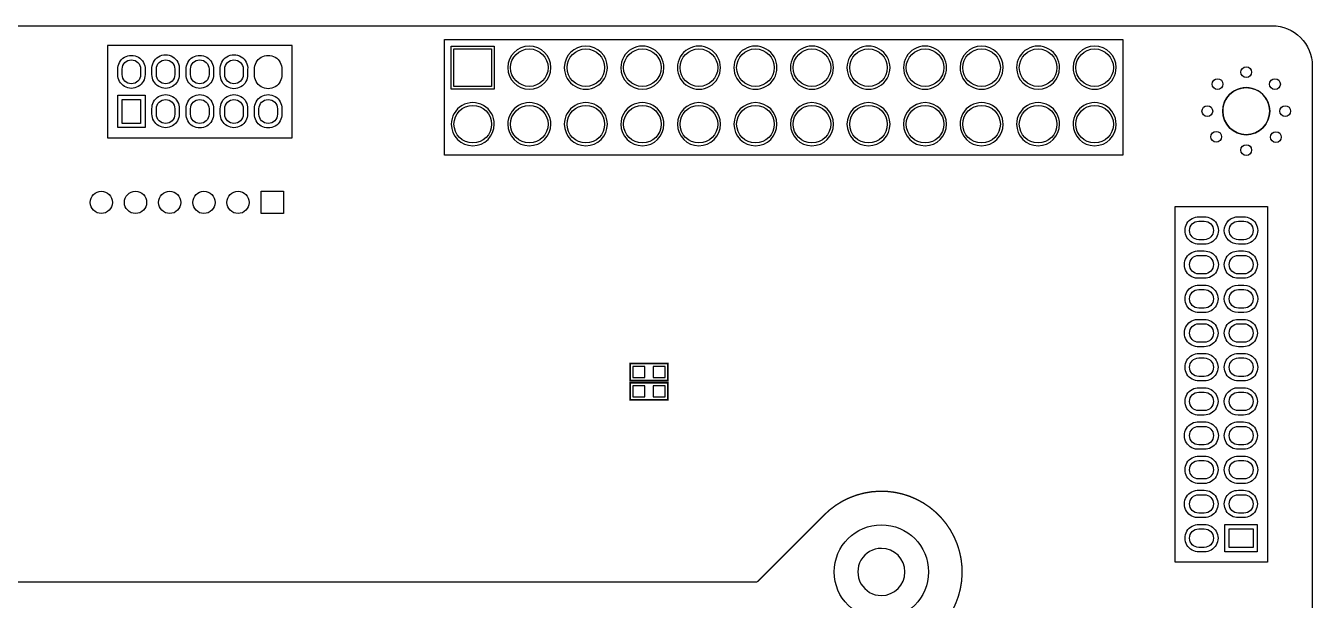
# Model space of a CAD drawing. Extents: x 6 to 176, y -11 to 159.
# Drawn here: x 80.2 to 175.8, y 116.4 to 159.1 of the extents above; entities that cross this region are included whole.
import ezdxf

# ---------------------------------------------------------------- set-up
doc = ezdxf.new("R2010")
doc.units = 0
for name, color, linetype in [('BG_OUTLINE', 5, 'CONTINUOUS'), ('PG_NEW_SLIK-BOT', 231, 'CONTINUOUS'), ('PG_SILKSCREEN_BOTTOM', 122, 'CONTINUOUS'), ('PIN_BOTTOM', 12, 'CONTINUOUS')]:
    doc.layers.add(name, color=color, linetype=linetype)

msp = doc.modelspace()

# ---------------------------------------------------------------- linework, layer by layer
at = {"layer": 'BG_OUTLINE'}
for points in [[(172.76826, 159.132524, -0.414213), (175.768254, 156.13253), (175.768254, -7.862062, -0.414223), (172.76826, -10.862056), (8.768588, -10.862056, -0.414212), (5.768594, -7.862062), (5.768594, 156.13253, -0.414226), (8.768588, 159.132524)], [(169.1132, 152.787604, 0.999913), (172.61332, 152.787604, 1.000087)], [(143.755364, 116.798852, 0.999806), (143.755364, 120.298718, 1.000194)]]:
    msp.add_lwpolyline(points, format="xyb", close=True, dxfattribs=at)
at = {"layer": 'PG_NEW_SLIK-BOT'}
for points in [[(161.699448, 158.116778), (161.699448, 149.516846), (111.299244, 149.516846), (111.299244, 158.116778)], [(86.25967, 157.662372), (86.25967, 150.804372), (99.97567, 150.804372), (99.97567, 157.662372)], [(111.79937, 157.616906), (114.999262, 157.616906), (114.999262, 154.417014), (111.79937, 154.417014)], [(89.05367, 153.979372), (89.05367, 151.566372), (87.02167, 151.566372), (87.02167, 153.979372)], [(172.44187, 119.282972), (165.58387, 119.282972), (165.58387, 145.698972), (172.44187, 145.698972)], [(171.67987, 122.076972), (171.67987, 120.044972), (169.26687, 120.044972), (169.26687, 122.076972)]]:
    msp.add_lwpolyline(points, close=True, dxfattribs=at)
for points in [[(87.02167, 155.503372), (87.02167, 155.884372, -1.031738), (89.05367, 155.884372), (89.05367, 155.503372, -1.007843)], [(89.56167, 155.503372), (89.56167, 155.884372, -1.072781), (91.59367, 155.884372), (91.59367, 155.503372, -1.007843)], [(92.10167, 155.503372), (92.10167, 155.884372, -1.031738), (94.13367, 155.884372), (94.13367, 155.503372, -1.007843)], [(94.64167, 155.503372), (94.64167, 155.884372, -1.072781), (96.67367, 155.884372), (96.67367, 155.503372, -1.031738)], [(97.18167, 155.503372), (97.18167, 155.884372, -1.031738), (99.21367, 155.884372), (99.21367, 155.503372, -1.031738)], [(119.199406, 156.01696, 1), (115.999286, 156.016816, 1)], [(123.399296, 156.01696, 1), (120.199396, 156.016816, 1)], [(127.59944, 156.01696, 1), (124.399252, 156.016816, 1)], [(131.79933, 156.01696, 1), (128.599362, 156.016816, 1)], [(135.999474, 156.01696, 1), (132.799218, 156.016816, 1)], [(140.199364, 156.01696, 1), (136.999328, 156.016816, 1)], [(144.399254, 156.01696, 1), (141.199438, 156.016816, 1)], [(148.599398, 156.01696, 1), (145.399294, 156.016816, 1)], [(152.799288, 156.01696, 1), (149.599404, 156.016816, 1)], [(156.999432, 156.01696, 1), (153.79926, 156.016816, 1)], [(161.199322, 156.01696, 1), (157.99937, 156.016816, 1)], [(89.56167, 152.582372), (89.56167, 152.963372, -1.031738), (91.59367, 152.963372), (91.59367, 152.582372, -1.007843)], [(92.10167, 152.582372), (92.10167, 152.963372, -1.031738), (94.13367, 152.963372), (94.13367, 152.582372, -1.031738)], [(94.64167, 152.582372), (94.64167, 152.963372, -1.031738), (96.67367, 152.963372), (96.67367, 152.582372, -1.007843)], [(97.18167, 152.582372), (97.18167, 152.963372, -1.031738), (99.21367, 152.963372), (99.21367, 152.582372, -1.031738)], [(114.999262, 151.816816, 1), (111.79943, 151.81696, 1)], [(119.199152, 151.816816, 1), (115.99954, 151.81696, 1)], [(123.399296, 151.816816, 1), (120.199396, 151.81696, 1)], [(127.599186, 151.816816, 1), (124.399506, 151.81696, 1)], [(131.79933, 151.816816, 1), (128.599362, 151.81696, 1)], [(135.99922, 151.816816, 1), (132.799472, 151.81696, 1)], [(140.19911, 151.816816, 1), (136.999582, 151.81696, 1)], [(144.399254, 151.816816, 1), (141.199438, 151.81696, 1)], [(148.599144, 151.816816, 1), (145.399548, 151.81696, 1)], [(152.799288, 151.816816, 1), (149.599404, 151.81696, 1)], [(156.999178, 151.816816, 1), (153.799514, 151.81696, 1)], [(161.199322, 151.816816, 1), (157.99937, 151.81696, 1)], [(167.74287, 144.936972, -1.031738), (167.74287, 142.904972), (167.36187, 142.904972, -1.031738), (167.36187, 144.936972)], [(170.66387, 144.936972, -1.031738), (170.66387, 142.904972), (170.28287, 142.904972, -0.423397), (169.234612, 143.920972, -0.423397), (170.28287, 144.936972)], [(167.74287, 142.396972, -1.031738), (167.74287, 140.364972), (167.36187, 140.364972, -1.072781), (167.36187, 142.396972)], [(170.66387, 142.396972, -1.007843), (170.66387, 140.364972), (170.28287, 140.364972, -1.031738), (170.28287, 142.396972)], [(167.74287, 139.856972, -1.007843), (167.74287, 137.824972), (167.36187, 137.824972, -1.031738), (167.36187, 139.856972)], [(170.69562, 139.85748, -1), (170.69562, 137.824464, -0.00781), (170.66387, 137.824972), (170.28287, 137.824972, -0.00781), (170.25112, 137.824464, -0.413411), (169.234612, 138.838178, -0.415021), (170.25112, 139.85748, -0.00781), (170.28287, 139.856972), (170.66387, 139.856972, -0.00781)], [(167.74287, 137.316972, -1.007843), (167.74287, 135.284972), (167.36187, 135.284972, -1.072781), (167.36187, 137.316972)], [(170.66387, 137.316972, -1.007843), (170.66387, 135.284972), (170.28287, 135.284972, -1.031738), (170.28287, 137.316972)], [(167.74287, 134.776972, -1.007843), (167.74287, 132.744972), (167.36187, 132.744972, -1.031738), (167.36187, 134.776972)], [(170.66387, 134.776972, -1.031738), (170.66387, 132.744972), (170.28287, 132.744972, -1.031738), (170.28287, 134.776972)], [(167.74287, 132.236972, -1.007843), (167.74287, 130.204972), (167.36187, 130.204972, -1.031738), (167.36187, 132.236972)], [(170.66387, 132.236972, -1.007843), (170.66387, 130.204972), (170.28287, 130.204972, -0.00781), (170.25112, 130.204464, -1), (170.25112, 132.23748, -0.00781), (170.28287, 132.236972)], [(167.74287, 129.696972, -1.031738), (167.74287, 127.664972), (167.36187, 127.664972, -1.072781), (167.36187, 129.696972)], [(170.66387, 129.696972, -1.007843), (170.66387, 127.664972), (170.28287, 127.664972, -1.031738), (170.28287, 129.696972)], [(167.74287, 127.156972, -1.007843), (167.74287, 125.124972), (167.36187, 125.124972, -1.031738), (167.36187, 127.156972)], [(170.66387, 127.156972, -1.031738), (170.66387, 125.124972), (170.28287, 125.124972, -1.031738), (170.28287, 127.156972)], [(167.74287, 124.616972, -1.007843), (167.74287, 122.584972), (167.36187, 122.584972, -1.072781), (167.36187, 124.616972)], [(170.66387, 124.616972, -1.007843), (170.66387, 122.584972), (170.28287, 122.584972, -1.031738), (170.28287, 124.616972)], [(167.74287, 122.076972, -1.007843), (167.74287, 120.044972), (167.36187, 120.044972, -1.031738), (167.36187, 122.076972)]]:
    msp.add_lwpolyline(points, format="xyb", close=True, dxfattribs=at)
at = {"layer": 'PG_NEW_SLIK-BOT', "const_width": 0.127}
for points in [[(127.889, 134.0358), (125.095, 134.0358), (125.095, 132.7658), (127.889, 132.7658), (127.889, 134.0358)], [(127.889, 132.6134), (125.095, 132.6134), (125.095, 131.3434), (127.889, 131.3434), (127.889, 132.6134)]]:
    msp.add_lwpolyline(points, dxfattribs=at)
at = {"layer": 'PG_SILKSCREEN_BOTTOM', "const_width": 0.100076}
msp.add_lwpolyline([(134.519416, 117.79885), (139.512294, 122.790712, -1.000003), (147.997418, 114.305842), (134.255256, 100.562918)], format="xyb", dxfattribs=at)
msp.add_lwpolyline([(77.990446, 117.79885), (134.519416, 117.79885)], dxfattribs=at)
at = {"layer": 'PIN_BOTTOM'}
for points in [[(114.796316, 157.41396), (114.796316, 154.61996), (112.002316, 154.61996), (112.002316, 157.41396)], [(87.35187, 151.871172), (87.35187, 153.649172), (88.72347, 153.649172), (88.72347, 151.871172)], [(99.32797, 146.829272), (99.32797, 145.178272), (97.67697, 145.178272), (97.67697, 146.829272)], [(126.1745, 132.9944), (126.1745, 133.8072), (125.2855, 133.8072), (125.2855, 132.9944)], [(127.6985, 132.9944), (127.6985, 133.8072), (126.8095, 133.8072), (126.8095, 132.9944)], [(126.1745, 131.572), (126.1745, 132.3848), (125.2855, 132.3848), (125.2855, 131.572)], [(127.6985, 131.572), (127.6985, 132.3848), (126.8095, 132.3848), (126.8095, 131.572)], [(171.37507, 120.375172), (169.59707, 120.375172), (169.59707, 121.746772), (171.37507, 121.746772)]]:
    msp.add_lwpolyline(points, close=True, dxfattribs=at)
for points in [[(88.72347, 155.909772), (88.72347, 155.503372, -1), (87.35187, 155.503372), (87.35187, 155.909772, -1)], [(91.26347, 155.909772), (91.26347, 155.503372, -1), (89.89187, 155.503372), (89.89187, 155.909772, -1)], [(93.80347, 155.909772), (93.80347, 155.503372, -1), (92.43187, 155.503372), (92.43187, 155.909772, -1)], [(96.34347, 155.909772), (96.34347, 155.503372, -1), (94.97187, 155.503372), (94.97187, 155.909772, -1)], [(91.26347, 152.963372), (91.26347, 152.556972, -1), (89.89187, 152.556972), (89.89187, 152.963372, -1)], [(93.80347, 152.963372), (93.80347, 152.556972, -1), (92.43187, 152.556972), (92.43187, 152.963372, -1)], [(96.34347, 152.963372), (96.34347, 152.556972, -1), (94.97187, 152.556972), (94.97187, 152.963372, -1)], [(98.88347, 152.963372), (98.88347, 152.556972, -1), (97.51187, 152.556972), (97.51187, 152.963372, -1)], [(167.33647, 144.606772), (167.74287, 144.606772, -1), (167.74287, 143.235172), (167.33647, 143.235172, -1)], [(170.28287, 144.606772), (170.68927, 144.606772, -1), (170.68927, 143.235172), (170.28287, 143.235172, -1)], [(167.33647, 142.066772), (167.74287, 142.066772, -1), (167.74287, 140.695172), (167.33647, 140.695172, -1)], [(170.28287, 142.066772), (170.68927, 142.066772, -1), (170.68927, 140.695172), (170.28287, 140.695172, -1)], [(167.33647, 139.526772), (167.74287, 139.526772, -1), (167.74287, 138.155172), (167.33647, 138.155172, -1)], [(170.28287, 139.526772), (170.68927, 139.526772, -1), (170.68927, 138.155172), (170.28287, 138.155172, -1)], [(167.33647, 136.986772), (167.74287, 136.986772, -1), (167.74287, 135.615172), (167.33647, 135.615172, -1)], [(170.28287, 136.986772), (170.68927, 136.986772, -1), (170.68927, 135.615172), (170.28287, 135.615172, -1)], [(167.33647, 134.446772), (167.74287, 134.446772, -1), (167.74287, 133.075172), (167.33647, 133.075172, -1)], [(170.28287, 134.446772), (170.68927, 134.446772, -1), (170.68927, 133.075172), (170.28287, 133.075172, -1)], [(167.33647, 131.906772), (167.74287, 131.906772, -1), (167.74287, 130.535172), (167.33647, 130.535172, -1)], [(170.28287, 131.906772), (170.68927, 131.906772, -1), (170.68927, 130.535172), (170.28287, 130.535172, -1)], [(167.33647, 129.366772), (167.74287, 129.366772, -1), (167.74287, 127.995172), (167.33647, 127.995172, -1)], [(170.28287, 129.366772), (170.68927, 129.366772, -1), (170.68927, 127.995172), (170.28287, 127.995172, -1)], [(167.33647, 126.826772), (167.74287, 126.826772, -1), (167.74287, 125.455172), (167.33647, 125.455172, -1)], [(170.28287, 126.826772), (170.68927, 126.826772, -1), (170.68927, 125.455172), (170.28287, 125.455172, -1)], [(167.33647, 124.286772), (167.74287, 124.286772, -1), (167.74287, 122.915172), (167.33647, 122.915172, -1)], [(170.28287, 124.286772), (170.68927, 124.286772, -1), (170.68927, 122.915172), (170.28287, 122.915172, -1)], [(167.33647, 121.746772), (167.74287, 121.746772, -1), (167.74287, 120.375172), (167.33647, 120.375172, -1)]]:
    msp.add_lwpolyline(points, format="xyb", close=True, dxfattribs=at)
for centre, radius in [((117.59946, 156.01696), 1.397), ((121.79935, 156.01696), 1.397), ((125.99924, 156.01696), 1.397), ((130.199384, 156.01696), 1.397), ((134.399274, 156.01696), 1.397), ((138.599418, 156.01696), 1.397), ((142.799308, 156.01696), 1.397), ((146.999452, 156.01696), 1.397), ((151.199342, 156.01696), 1.397), ((155.399232, 156.01696), 1.397), ((159.599376, 156.01696), 1.397), ((170.864276, 155.68168), 0.40005), ((168.7322, 154.79268), 0.40005), ((172.996352, 154.79268), 0.40005), ((170.86326, 152.787604), 1.75006), ((113.399316, 151.816816), 1.397), ((117.59946, 151.816816), 1.397), ((121.79935, 151.816816), 1.397), ((125.99924, 151.816816), 1.397), ((130.199384, 151.816816), 1.397), ((134.399274, 151.816816), 1.397), ((138.599418, 151.816816), 1.397), ((142.799308, 151.816816), 1.397), ((146.999452, 151.816816), 1.397), ((151.199342, 151.816816), 1.397), ((155.399232, 151.816816), 1.397), ((159.599376, 151.816816), 1.397), ((167.9702, 152.787604), 0.40005), ((173.758352, 152.787604), 0.40005), ((168.632378, 150.882604), 0.40005), ((173.06925, 150.85568), 0.40005), ((170.864276, 149.892512), 0.40005), ((85.80247, 146.003772), 0.8255), ((88.34247, 146.003772), 0.8255), ((90.88247, 146.003772), 0.8255), ((93.42247, 146.003772), 0.8255), ((95.96247, 146.003772), 0.8255), ((143.755364, 118.548912), 3.499993)]:
    msp.add_circle(centre, radius, dxfattribs=at)

doc.saveas('drawing.dxf')
